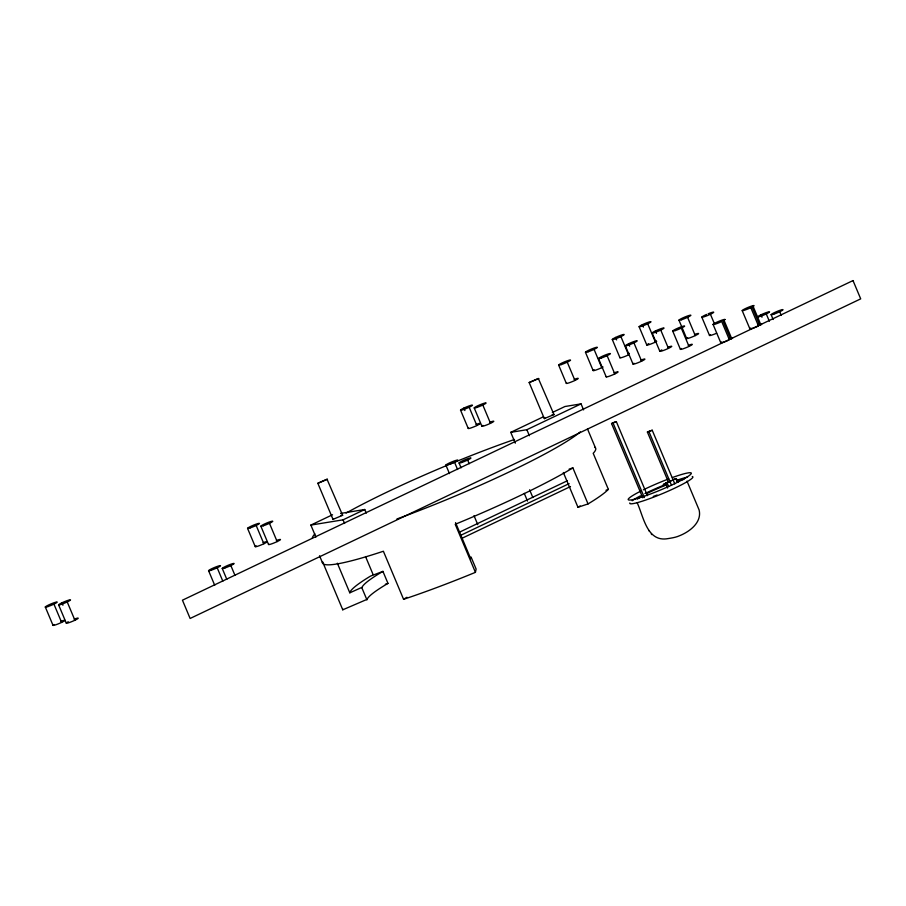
<?xml version="1.0" encoding="UTF-8"?>
<svg xmlns="http://www.w3.org/2000/svg" width="906" height="906" viewBox="0 0 906 906"><rect width="100%" height="100%" fill="white"/><g stroke="black" fill="none" stroke-linecap="round" stroke-linejoin="round"><path stroke-width="1.36" d="M382.932 571.38L380.622 572.739A121.891 12.956 -22.8 0 0 362.004 587.348L349.807 592.818L349.931 592.264A135.005 14.349 -22.8 0 1 370.543 576.091L382.932 571.38L387.983 583.396L385.673 584.755A121.891 12.956 -22.8 0 0 367.055 599.364L342.762 609.806L322.559 561.743L322.423 562.354A148.12 15.742 -22.8 0 0 383.385 551.244L403.578 599.308A148.12 15.742 -22.8 0 0 470.622 574.313L475.424 572.343L476.114 569.047L471.063 557.031L470.712 558.685L455.559 522.637M333.012 519.365L317.825 483.26L326.998 479.183L342.649 515.288L333.012 519.365L333.612 518.73M327.496 479.24L317.859 483.317M342.762 609.806L342.898 609.194M544.325 418.606L529.161 382.525L538.334 378.448L553.985 414.552L544.325 418.606L544.959 418.006M538.832 378.549L529.172 382.559M725.027 319.546L722.999 320.894L730.689 339.184L731.72 338.606L724.03 320.328M403.578 599.308L406.93 597.28M752.116 307.021L753.146 306.443L760.825 324.733L759.806 325.311L752.116 307.021L750.814 307.666A6.489 0.691 -22.8 0 1 742.207 310.656L749.874 328.821M315.911 537.099L310.86 525.084L332.536 514.755M515.299 443.159L510.746 432.343L543.521 416.726M552.343 412.513L564.936 406.511L581.052 403.883L583.577 409.897M510.746 432.343L526.862 429.716L581.052 403.883M310.86 525.084L343.08 519.829L364.756 509.5L366.273 513.113M642.773 497.802L611.561 423.555L614.789 422.015L616.386 421.754L647.45 495.65M611.561 423.555L616.386 421.754M667.563 488.051L665.525 483.204L668.345 481.856L647.394 432.037L652.218 430.237L674.766 483.861M647.394 432.037L652.218 430.237M458.98 532.411L567.45 480.712M460.656 535.344L569.138 483.634M461.924 538.311L570.497 486.556M672.614 479.818L676.318 478.561L677.915 482.354M669.659 481.482L663.226 484.551L670.78 481.301M665.525 483.204L676.318 478.561M706.589 314.439L705.117 315.118A6.489 0.691 -22.8 0 0 703.645 316.941A6.489 0.691 -22.8 0 0 713.26 312.706A6.489 0.691 -22.8 0 0 708.152 313.782M605.978 490.282L608.356 489.353L593.203 453.306A148.12 15.742 -22.8 0 0 594.574 447.179M569.115 469.138L572.886 467.892L588.039 503.929L577.96 507.269L563.351 472.513M385.367 584.245L387.983 583.396M552.094 414.869L553.985 414.518M340.996 515.514L342.604 515.22M340.588 513.442L364.756 509.5M637.235 502.875C643.6 516.748 647.054 542.626 668.141 538.583C672.059 537.96 676.012 537.349 679.659 535.695C689.908 531.562 702.082 522.252 699.115 509.965L687.008 481.154M648.821 530.429L649.262 531.063M651.312 533.962L651.731 534.585M779.738 311.743L781.266 315.401M771.097 314.597L773.146 319.478M766.272 313.929L769.341 321.245M760.949 314.801A6.489 0.691 -22.8 0 0 760.293 316.364A6.489 0.691 -22.8 0 0 769.59 311.936A6.489 0.691 -22.8 0 0 760.949 314.801L761.98 317.236M750.814 307.666L758.503 325.956A6.489 0.691 -22.8 0 1 751.357 328.742A6.489 0.691 -22.8 0 1 750.859 328.04M729.398 339.829L721.708 321.539A6.489 0.691 -22.8 0 1 713.475 324.563A6.489 0.691 -22.8 0 1 717.359 321.958A6.489 0.691 -22.8 0 1 724.913 319.399M710.429 314.246L714.528 323.997M713.067 324.405L720.757 342.695M701.799 317.111L709.489 335.401M687.586 317.304L695.276 335.594M678.956 320.169L686.635 338.459M681.323 328.119L689.002 346.409M672.682 330.984L680.372 349.274M660.757 330.09L668.447 348.38M655.446 330.95A6.489 0.691 -22.8 0 0 654.789 332.513A6.489 0.691 -22.8 0 0 664.075 328.085A6.489 0.691 -22.8 0 0 655.446 330.95L656.465 333.397M652.127 332.955L659.817 351.245M647.711 323.804L655.4 342.083M642.399 324.665A6.489 0.691 -22.8 0 0 641.742 326.228A6.489 0.691 -22.8 0 0 651.029 321.8A6.489 0.691 -22.8 0 0 642.399 324.665L643.419 327.1M639.081 326.658L646.771 344.948M633.94 342.876L641.629 361.154M628.628 343.736A6.489 0.691 -22.8 0 0 627.96 345.299A6.489 0.691 -22.8 0 0 637.258 340.871A6.489 0.691 -22.8 0 0 628.628 343.736L629.647 346.171M625.31 345.741L632.988 364.019M620.893 336.579L628.583 354.869A6.489 0.691 -22.8 0 1 621.98 357.496A6.489 0.691 -22.8 0 1 620.248 357.417M615.57 337.451A6.489 0.691 -22.8 0 0 614.914 339.014A6.489 0.691 -22.8 0 0 624.211 334.586A6.489 0.691 -22.8 0 0 615.57 337.451L616.601 339.886M612.263 339.444L619.942 357.734M649.002 431.777L671.539 485.39M667.122 482.943L668.651 486.579M607.111 355.662L614.8 373.94M598.481 358.516L606.171 376.805M594.064 349.365L601.754 367.655M585.435 352.23L593.124 370.52M613.158 423.295L644.37 497.541M567.247 362.151L574.936 380.441M587.496 428.957L595.468 447.926M558.617 365.016L566.295 383.306M526.862 429.716L529.387 435.718M529.602 489.806L532.853 497.53M524.268 493.374L527.519 501.097M482.819 405.016L490.508 423.306M474.189 407.881L481.879 426.171M469.172 407.247L476.85 425.537M463.849 408.108A6.489 0.691 -22.8 0 0 463.193 409.682A6.489 0.691 -22.8 0 0 472.479 405.242A6.489 0.691 -22.8 0 0 463.849 408.108L464.88 410.554M460.531 410.112L468.221 428.402M467.655 460.067L469.195 463.725M459.025 462.932L461.075 467.802M454.506 462.207L457.587 469.523M474.008 515.673L477.79 524.676M445.877 465.072L449.467 473.6M475.424 572.343L455.22 524.291L459.353 522.581A148.12 15.742 -22.8 0 0 572.886 467.892M365.537 556.544L373.113 574.574M343.08 519.829L344.597 523.442M361.89 587.858L366.941 599.874M337.36 563.215L349.807 592.818M319.546 555.763L322.729 563.351M269.467 523.306L277.157 541.584M260.837 526.16L268.527 544.449M256.183 525.469L263.861 543.759M247.542 528.334L255.232 546.612M230.849 565.559L234.948 575.31M222.219 568.413L226.828 579.387M217.202 567.779L222.831 581.188M208.561 570.644L214.711 585.276M67.225 601.958L74.915 620.236M61.902 602.818A6.489 0.691 -22.8 0 0 61.246 604.381A6.489 0.691 -22.8 0 0 70.543 599.953A6.489 0.691 -22.8 0 0 61.902 602.818L62.933 605.253M58.596 604.823L66.274 623.102M53.93 604.121L61.619 622.411M45.3 606.986L52.99 625.276M263.125 542.683A6.489 0.691 -22.8 0 1 266.692 542.207A6.489 0.691 -22.8 0 1 258.335 546.035A6.489 0.691 -22.8 0 1 256.228 545.842M74.167 619.172A6.489 0.691 -22.8 0 1 77.927 618.56A6.489 0.691 -22.8 0 1 70.34 622.173A6.489 0.691 -22.8 0 1 66.58 622.784M67.27 622.331A6.489 0.691 -22.8 0 1 68.301 621.754M276.409 540.52A6.489 0.691 -22.8 0 1 280.169 539.908A6.489 0.691 -22.8 0 1 272.581 543.521A6.489 0.691 -22.8 0 1 268.822 544.132M60.872 621.335A6.489 0.691 -22.8 0 1 64.451 620.859A6.489 0.691 -22.8 0 1 56.093 624.687A6.489 0.691 -22.8 0 1 53.975 624.494M656.703 341.437A6.489 0.691 -22.8 0 1 649.421 344.518A6.489 0.691 -22.8 0 1 647.065 344.631M647.756 344.178A6.489 0.691 -22.8 0 1 648.787 343.601M654.653 341.018A6.489 0.691 -22.8 0 1 656.057 340.52M694.528 334.518A6.489 0.691 -22.8 0 1 698.096 334.054A6.489 0.691 -22.8 0 1 689.749 337.87A6.489 0.691 -22.8 0 1 687.631 337.678M667.699 347.304A6.489 0.691 -22.8 0 1 671.459 346.692A6.489 0.691 -22.8 0 1 663.872 350.305A6.489 0.691 -22.8 0 1 660.123 350.928M660.802 350.463A6.489 0.691 -22.8 0 1 661.833 349.886M640.882 360.09A6.489 0.691 -22.8 0 1 644.449 359.614A6.489 0.691 -22.8 0 1 636.103 363.442A6.489 0.691 -22.8 0 1 633.985 363.249M614.064 372.876A6.489 0.691 -22.8 0 1 617.813 372.264A6.489 0.691 -22.8 0 1 610.236 375.877A6.489 0.691 -22.8 0 1 606.476 376.488M627.835 353.804A6.489 0.691 -22.8 0 1 629.24 353.306M603.056 367.009A6.489 0.691 -22.8 0 1 595.163 370.282A6.489 0.691 -22.8 0 1 594.11 369.739M574.189 379.376A6.489 0.691 -22.8 0 1 577.949 378.753A6.489 0.691 -22.8 0 1 570.361 382.377A6.489 0.691 -22.8 0 1 566.601 382.989M476.114 424.461A6.489 0.691 -22.8 0 1 479.874 423.849A6.489 0.691 -22.8 0 1 472.286 427.473A6.489 0.691 -22.8 0 1 468.527 428.085M489.761 422.241A6.489 0.691 -22.8 0 1 493.328 421.766A6.489 0.691 -22.8 0 1 484.982 425.582A6.489 0.691 -22.8 0 1 482.864 425.39M716.635 333.215A6.489 0.691 -22.8 0 1 710.485 335.447A6.489 0.691 -22.8 0 1 710.474 334.62M688.266 345.345A6.489 0.691 -22.8 0 1 691.833 344.869A6.489 0.691 -22.8 0 1 683.475 348.685A6.489 0.691 -22.8 0 1 681.369 348.493M728.65 338.765A6.489 0.691 -22.8 0 1 731.72 338.606M727.914 340.509A6.489 0.691 -22.8 0 1 721.765 342.74A6.489 0.691 -22.8 0 1 721.754 341.913M761.516 324.28A6.489 0.691 -22.8 0 1 760.825 324.733M757.756 324.892A6.489 0.691 -22.8 0 1 761.72 323.804M742.207 310.656A6.489 0.691 -22.8 0 1 749.568 306.794A6.489 0.691 -22.8 0 1 753.146 306.443M580.168 505.933A135.005 14.349 -22.8 0 1 577.96 507.269M580.293 431.89A148.12 15.742 -22.8 0 1 396.93 518.968M312.321 538.334A148.12 15.742 -22.8 0 1 314.903 533.928M346.069 513.079A148.12 15.742 -22.8 0 1 447.462 465.186M450.022 464.121A148.12 15.742 -22.8 0 1 514.517 439.455M608.356 489.353A148.12 15.742 -22.8 0 1 588.039 503.929M657.11 494.993A27.316 2.899 -22.8 0 1 653.283 496.465M637.45 499.036A27.316 2.899 -22.8 0 1 642.354 495.944M646.748 493.623A27.316 2.899 -22.8 0 1 666.85 484.778M676.635 481.29A27.316 2.899 -22.8 0 1 683.917 479.376M692.275 476.533A34.202 3.635 -22.8 0 1 663.452 493.192A34.202 3.635 -22.8 0 1 629.84 502.955M632.15 500.746A34.202 3.635 -22.8 0 1 640.485 495.831M644.913 493.589A34.202 3.635 -22.8 0 1 666.85 483.974M676.465 480.406A34.202 3.635 -22.8 0 1 687.541 477.077M672.399 477.53A34.202 3.635 -22.8 0 1 686.035 477.666A34.202 3.635 -22.8 0 1 637.983 498.266A34.202 3.635 -22.8 0 1 641.04 490.973M643.339 489.829A34.202 3.635 -22.8 0 1 668.73 478.889M853.01 280.577L182.446 600.191L190.124 618.47L860.7 298.867L853.01 280.577M47.961 606.556A6.489 0.691 -22.8 0 0 57.248 602.116A6.489 0.691 -22.8 0 0 48.618 604.982A6.489 0.691 -22.8 0 0 47.961 606.556M601.142 358.085A6.489 0.691 -22.8 0 0 610.429 353.657A6.489 0.691 -22.8 0 0 601.799 356.522A6.489 0.691 -22.8 0 0 601.142 358.085M681.606 319.739A6.489 0.691 -22.8 0 0 690.904 315.311A6.489 0.691 -22.8 0 0 682.263 318.165A6.489 0.691 -22.8 0 0 681.606 319.739M263.499 525.729A6.489 0.691 -22.8 0 0 272.785 521.301A6.489 0.691 -22.8 0 0 264.156 524.166A6.489 0.691 -22.8 0 0 263.499 525.729M250.203 527.892A6.489 0.691 -22.8 0 0 259.49 523.464A6.489 0.691 -22.8 0 0 250.86 526.329A6.489 0.691 -22.8 0 0 250.203 527.892M561.267 364.586A6.489 0.691 -22.8 0 0 570.565 360.158A6.489 0.691 -22.8 0 0 561.924 363.023A6.489 0.691 -22.8 0 0 561.267 364.586M588.096 351.8A6.489 0.691 -22.8 0 0 597.382 347.372A6.489 0.691 -22.8 0 0 588.753 350.237A6.489 0.691 -22.8 0 0 588.096 351.8M211.223 570.214A6.489 0.691 -22.8 0 0 220.52 565.786A6.489 0.691 -22.8 0 0 211.879 568.64A6.489 0.691 -22.8 0 0 211.223 570.214M224.881 567.983A6.489 0.691 -22.8 0 0 234.167 563.555A6.489 0.691 -22.8 0 0 225.537 566.42A6.489 0.691 -22.8 0 0 224.881 567.983M448.538 464.642A6.489 0.691 -22.8 0 0 457.824 460.214A6.489 0.691 -22.8 0 0 449.195 463.068A6.489 0.691 -22.8 0 0 448.538 464.642M461.675 462.49A6.489 0.691 -22.8 0 0 470.973 458.062A6.489 0.691 -22.8 0 0 462.343 460.928A6.489 0.691 -22.8 0 0 461.675 462.49M773.758 314.167A6.489 0.691 -22.8 0 0 783.056 309.739A6.489 0.691 -22.8 0 0 774.415 312.604A6.489 0.691 -22.8 0 0 773.758 314.167M476.85 407.451A6.489 0.691 -22.8 0 0 486.137 403.023A6.489 0.691 -22.8 0 0 477.507 405.888A6.489 0.691 -22.8 0 0 476.85 407.451M675.344 330.554A6.489 0.691 -22.8 0 0 684.642 326.126A6.489 0.691 -22.8 0 0 676.001 328.991A6.489 0.691 -22.8 0 0 675.344 330.554"/></g></svg>
